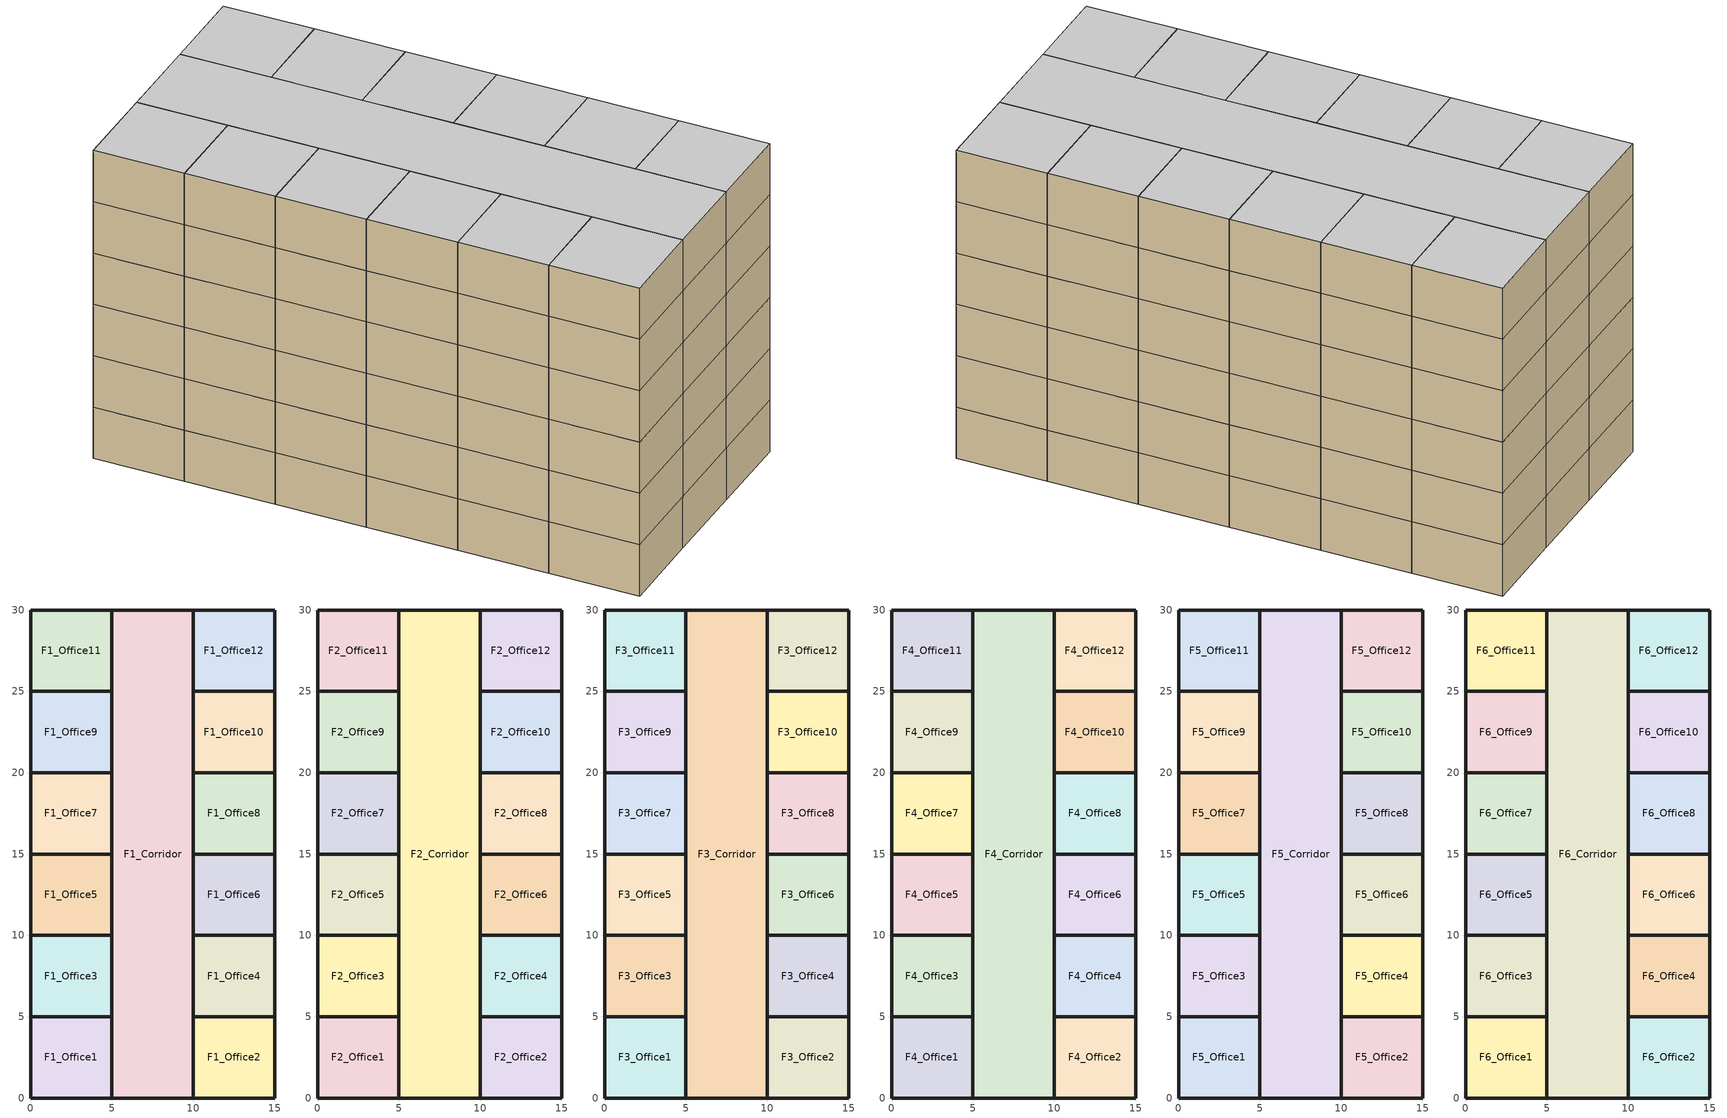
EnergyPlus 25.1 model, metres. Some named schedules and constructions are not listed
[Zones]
F1_Office10
 floor ground (Default_Construction): 10,20 10,25 15,25 15,20 z0
 wall outside (Default_Construction): 10,20 15,20 15,25 10,25 10,20 z0:3
 ceiling adiabatic (Default_Construction): 10,25 10,20 15,20 15,25 z3
F1_Office11
 floor ground (Default_Construction): 0,25 0,30 5,30 5,25 z0
 wall outside (Default_Construction): 0,25 5,25 5,30 0,30 0,25 z0:3
 ceiling adiabatic (Default_Construction): 0,30 0,25 5,25 5,30 z3
F1_Office12
 floor ground (Default_Construction): 10,25 10,30 15,30 15,25 z0
 wall outside (Default_Construction): 10,25 15,25 15,30 10,30 10,25 z0:3
 ceiling adiabatic (Default_Construction): 10,30 10,25 15,25 15,30 z3
F1_Corridor
 floor ground (Default_Construction): 5,0 5,30 10,30 10,0 z0
 wall outside (Default_Construction): 5,0 10,0 10,30 5,30 5,0 z0:3
 ceiling adiabatic (Default_Construction): 5,30 5,0 10,0 10,30 z3
F1_Office1
 floor ground (Floor): 0,0 0,5 5,5 5,0 z0
 wall outside (Default_Construction): 5,5 0,5 0,0 z0:3
 wall outside (Ext_Wall): 0,0 5,0 5,5 z0:3
 ceiling adiabatic (Default_Construction): 0,5 0,0 5,0 5,5 z3
F1_Office2
 floor ground (Default_Construction): 10,0 10,5 15,5 15,0 z0
 wall outside (Default_Construction): 10,0 15,0 15,5 10,5 10,0 z0:3
 ceiling adiabatic (Default_Construction): 10,5 10,0 15,0 15,5 z3
F1_Office3
 floor ground (Default_Construction): 0,5 0,10 5,10 5,5 z0
 wall outside (Default_Construction): 0,5 5,5 5,10 0,10 0,5 z0:3
 ceiling adiabatic (Default_Construction): 0,10 0,5 5,5 5,10 z3
F1_Office4
 floor ground (Default_Construction): 10,5 10,10 15,10 15,5 z0
 wall outside (Default_Construction): 10,5 15,5 15,10 10,10 10,5 z0:3
 ceiling adiabatic (Default_Construction): 10,10 10,5 15,5 15,10 z3
F1_Office5
 floor ground (Default_Construction): 0,10 0,15 5,15 5,10 z0
 wall outside (Default_Construction): 0,10 5,10 5,15 0,15 0,10 z0:3
 ceiling adiabatic (Default_Construction): 0,15 0,10 5,10 5,15 z3
F1_Office6
 floor ground (Default_Construction): 10,10 10,15 15,15 15,10 z0
 wall outside (Default_Construction): 10,10 15,10 15,15 10,15 10,10 z0:3
 ceiling adiabatic (Default_Construction): 10,15 10,10 15,10 15,15 z3
F1_Office7
 floor ground (Default_Construction): 0,15 0,20 5,20 5,15 z0
 wall outside (Default_Construction): 0,15 5,15 5,20 0,20 0,15 z0:3
 ceiling adiabatic (Default_Construction): 0,20 0,15 5,15 5,20 z3
F1_Office8
 floor ground (Default_Construction): 10,15 10,20 15,20 15,15 z0
 wall outside (Default_Construction): 10,15 15,15 15,20 10,20 10,15 z0:3
 ceiling adiabatic (Default_Construction): 10,20 10,15 15,15 15,20 z3
F1_Office9
 floor ground (Default_Construction): 0,20 0,25 5,25 5,20 z0
 wall outside (Default_Construction): 0,20 5,20 5,25 0,25 0,20 z0:3
 ceiling adiabatic (Default_Construction): 0,25 0,20 5,20 5,25 z3
F2_Office1
 floor ground (Default_Construction): 0,0 0,5 5,5 5,0 z3
 wall outside (Default_Construction): 0,0 5,0 5,5 0,5 0,0 z3:6
 ceiling adiabatic (Default_Construction): 0,5 0,0 5,0 5,5 z6
F2_Office2
 floor ground (Default_Construction): 10,0 10,5 15,5 15,0 z3
 wall outside (Default_Construction): 10,0 15,0 15,5 10,5 10,0 z3:6
 ceiling adiabatic (Default_Construction): 10,5 10,0 15,0 15,5 z6
F2_Office3
 floor ground (Default_Construction): 0,5 0,10 5,10 5,5 z3
 wall outside (Default_Construction): 0,5 5,5 5,10 0,10 0,5 z3:6
 ceiling adiabatic (Default_Construction): 0,10 0,5 5,5 5,10 z6
F2_Office4
 floor ground (Default_Construction): 10,5 10,10 15,10 15,5 z3
 wall outside (Default_Construction): 10,5 15,5 15,10 10,10 10,5 z3:6
 ceiling adiabatic (Default_Construction): 10,10 10,5 15,5 15,10 z6
F2_Office5
 floor ground (Default_Construction): 0,10 0,15 5,15 5,10 z3
 wall outside (Default_Construction): 0,10 5,10 5,15 0,15 0,10 z3:6
 ceiling adiabatic (Default_Construction): 0,15 0,10 5,10 5,15 z6
F2_Office6
 floor ground (Default_Construction): 10,10 10,15 15,15 15,10 z3
 wall outside (Default_Construction): 10,10 15,10 15,15 10,15 10,10 z3:6
 ceiling adiabatic (Default_Construction): 10,15 10,10 15,10 15,15 z6
F2_Office7
 floor ground (Default_Construction): 0,15 0,20 5,20 5,15 z3
 wall outside (Default_Construction): 0,15 5,15 5,20 0,20 0,15 z3:6
 ceiling adiabatic (Default_Construction): 0,20 0,15 5,15 5,20 z6
F2_Office8
 floor ground (Default_Construction): 10,15 10,20 15,20 15,15 z3
 wall outside (Default_Construction): 10,15 15,15 15,20 10,20 10,15 z3:6
 ceiling adiabatic (Default_Construction): 10,20 10,15 15,15 15,20 z6
F2_Office9
 floor ground (Default_Construction): 0,20 0,25 5,25 5,20 z3
 wall outside (Default_Construction): 0,20 5,20 5,25 0,25 0,20 z3:6
 ceiling adiabatic (Default_Construction): 0,25 0,20 5,20 5,25 z6
F2_Office10
 floor ground (Default_Construction): 10,20 10,25 15,25 15,20 z3
 wall outside (Default_Construction): 10,20 15,20 15,25 10,25 10,20 z3:6
 ceiling adiabatic (Default_Construction): 10,25 10,20 15,20 15,25 z6
F2_Office11
 floor ground (Default_Construction): 0,25 0,30 5,30 5,25 z3
 wall outside (Default_Construction): 0,25 5,25 5,30 0,30 0,25 z3:6
 ceiling adiabatic (Default_Construction): 0,30 0,25 5,25 5,30 z6
F2_Office12
 floor ground (Default_Construction): 10,25 10,30 15,30 15,25 z3
 wall outside (Default_Construction): 10,25 15,25 15,30 10,30 10,25 z3:6
 ceiling adiabatic (Default_Construction): 10,30 10,25 15,25 15,30 z6
F2_Corridor
 floor ground (Default_Construction): 5,0 5,30 10,30 10,0 z3
 wall outside (Default_Construction): 5,0 10,0 10,30 5,30 5,0 z3:6
 ceiling adiabatic (Default_Construction): 5,30 5,0 10,0 10,30 z6
F3_Office1
 floor ground (Default_Construction): 0,0 0,5 5,5 5,0 z6
 wall outside (Default_Construction): 0,0 5,0 5,5 0,5 0,0 z6:9
 ceiling adiabatic (Default_Construction): 0,5 0,0 5,0 5,5 z9
F3_Office2
 floor ground (Default_Construction): 10,0 10,5 15,5 15,0 z6
 wall outside (Default_Construction): 10,0 15,0 15,5 10,5 10,0 z6:9
 ceiling adiabatic (Default_Construction): 10,5 10,0 15,0 15,5 z9
F3_Office3
 floor ground (Default_Construction): 0,5 0,10 5,10 5,5 z6
 wall outside (Default_Construction): 0,5 5,5 5,10 0,10 0,5 z6:9
 ceiling adiabatic (Default_Construction): 0,10 0,5 5,5 5,10 z9
F3_Office4
 floor ground (Default_Construction): 10,5 10,10 15,10 15,5 z6
 wall outside (Default_Construction): 10,5 15,5 15,10 10,10 10,5 z6:9
 ceiling adiabatic (Default_Construction): 10,10 10,5 15,5 15,10 z9
F3_Office5
 floor ground (Default_Construction): 0,10 0,15 5,15 5,10 z6
 wall outside (Default_Construction): 0,10 5,10 5,15 0,15 0,10 z6:9
 ceiling adiabatic (Default_Construction): 0,15 0,10 5,10 5,15 z9
F3_Office6
 floor ground (Default_Construction): 10,10 10,15 15,15 15,10 z6
 wall outside (Default_Construction): 10,10 15,10 15,15 10,15 10,10 z6:9
 ceiling adiabatic (Default_Construction): 10,15 10,10 15,10 15,15 z9
F3_Office7
 floor ground (Default_Construction): 0,15 0,20 5,20 5,15 z6
 wall outside (Default_Construction): 0,15 5,15 5,20 0,20 0,15 z6:9
 ceiling adiabatic (Default_Construction): 0,20 0,15 5,15 5,20 z9
F3_Office8
 floor ground (Default_Construction): 10,15 10,20 15,20 15,15 z6
 wall outside (Default_Construction): 10,15 15,15 15,20 10,20 10,15 z6:9
 ceiling adiabatic (Default_Construction): 10,20 10,15 15,15 15,20 z9
F3_Office9
 floor ground (Default_Construction): 0,20 0,25 5,25 5,20 z6
 wall outside (Default_Construction): 0,20 5,20 5,25 0,25 0,20 z6:9
 ceiling adiabatic (Default_Construction): 0,25 0,20 5,20 5,25 z9
F3_Office10
 floor ground (Default_Construction): 10,20 10,25 15,25 15,20 z6
 wall outside (Default_Construction): 10,20 15,20 15,25 10,25 10,20 z6:9
 ceiling adiabatic (Default_Construction): 10,25 10,20 15,20 15,25 z9
F3_Office11
 floor ground (Default_Construction): 0,25 0,30 5,30 5,25 z6
 wall outside (Default_Construction): 0,25 5,25 5,30 0,30 0,25 z6:9
 ceiling adiabatic (Default_Construction): 0,30 0,25 5,25 5,30 z9
F3_Office12
 floor ground (Default_Construction): 10,25 10,30 15,30 15,25 z6
 wall outside (Default_Construction): 10,25 15,25 15,30 10,30 10,25 z6:9
 ceiling adiabatic (Default_Construction): 10,30 10,25 15,25 15,30 z9
F3_Corridor
 floor ground (Default_Construction): 5,0 5,30 10,30 10,0 z6
 wall outside (Default_Construction): 5,0 10,0 10,30 5,30 5,0 z6:9
 ceiling adiabatic (Default_Construction): 5,30 5,0 10,0 10,30 z9
F4_Office1
 floor ground (Default_Construction): 0,0 0,5 5,5 5,0 z9
 wall outside (Default_Construction): 0,0 5,0 5,5 0,5 0,0 z9:12
 ceiling adiabatic (Default_Construction): 0,5 0,0 5,0 5,5 z12
F4_Office2
 floor ground (Default_Construction): 10,0 10,5 15,5 15,0 z9
 wall outside (Default_Construction): 10,0 15,0 15,5 10,5 10,0 z9:12
 ceiling adiabatic (Default_Construction): 10,5 10,0 15,0 15,5 z12
F4_Office3
 floor ground (Default_Construction): 0,5 0,10 5,10 5,5 z9
 wall outside (Default_Construction): 0,5 5,5 5,10 0,10 0,5 z9:12
 ceiling adiabatic (Default_Construction): 0,10 0,5 5,5 5,10 z12
F4_Office4
 floor ground (Default_Construction): 10,5 10,10 15,10 15,5 z9
 wall outside (Default_Construction): 10,5 15,5 15,10 10,10 10,5 z9:12
 ceiling adiabatic (Default_Construction): 10,10 10,5 15,5 15,10 z12
F4_Office5
 floor ground (Default_Construction): 0,10 0,15 5,15 5,10 z9
 wall outside (Default_Construction): 0,10 5,10 5,15 0,15 0,10 z9:12
 ceiling adiabatic (Default_Construction): 0,15 0,10 5,10 5,15 z12
F4_Office6
 floor ground (Default_Construction): 10,10 10,15 15,15 15,10 z9
 wall outside (Default_Construction): 10,10 15,10 15,15 10,15 10,10 z9:12
 ceiling adiabatic (Default_Construction): 10,15 10,10 15,10 15,15 z12
F4_Office7
 floor ground (Default_Construction): 0,15 0,20 5,20 5,15 z9
 wall outside (Default_Construction): 0,15 5,15 5,20 0,20 0,15 z9:12
 ceiling adiabatic (Default_Construction): 0,20 0,15 5,15 5,20 z12
F4_Office8
 floor ground (Default_Construction): 10,15 10,20 15,20 15,15 z9
 wall outside (Default_Construction): 10,15 15,15 15,20 10,20 10,15 z9:12
 ceiling adiabatic (Default_Construction): 10,20 10,15 15,15 15,20 z12
F4_Office9
 floor ground (Default_Construction): 0,20 0,25 5,25 5,20 z9
 wall outside (Default_Construction): 0,20 5,20 5,25 0,25 0,20 z9:12
 ceiling adiabatic (Default_Construction): 0,25 0,20 5,20 5,25 z12
F4_Office10
 floor ground (Default_Construction): 10,20 10,25 15,25 15,20 z9
 wall outside (Default_Construction): 10,20 15,20 15,25 10,25 10,20 z9:12
 ceiling adiabatic (Default_Construction): 10,25 10,20 15,20 15,25 z12
F4_Office11
 floor ground (Default_Construction): 0,25 0,30 5,30 5,25 z9
 wall outside (Default_Construction): 0,25 5,25 5,30 0,30 0,25 z9:12
 ceiling adiabatic (Default_Construction): 0,30 0,25 5,25 5,30 z12
F4_Office12
 floor ground (Default_Construction): 10,25 10,30 15,30 15,25 z9
 wall outside (Default_Construction): 10,25 15,25 15,30 10,30 10,25 z9:12
 ceiling adiabatic (Default_Construction): 10,30 10,25 15,25 15,30 z12
F4_Corridor
 floor ground (Default_Construction): 5,0 5,30 10,30 10,0 z9
 wall outside (Default_Construction): 5,0 10,0 10,30 5,30 5,0 z9:12
 ceiling adiabatic (Default_Construction): 5,30 5,0 10,0 10,30 z12
F5_Office1
 floor ground (Default_Construction): 0,0 0,5 5,5 5,0 z12
 wall outside (Default_Construction): 0,0 5,0 5,5 0,5 0,0 z12:15
 ceiling adiabatic (Default_Construction): 0,5 0,0 5,0 5,5 z15
F5_Office2
 floor ground (Default_Construction): 10,0 10,5 15,5 15,0 z12
 wall outside (Default_Construction): 10,0 15,0 15,5 10,5 10,0 z12:15
 ceiling adiabatic (Default_Construction): 10,5 10,0 15,0 15,5 z15
F5_Office3
 floor ground (Default_Construction): 0,5 0,10 5,10 5,5 z12
 wall outside (Default_Construction): 0,5 5,5 5,10 0,10 0,5 z12:15
 ceiling adiabatic (Default_Construction): 0,10 0,5 5,5 5,10 z15
F5_Office4
 floor ground (Default_Construction): 10,5 10,10 15,10 15,5 z12
 wall outside (Default_Construction): 10,5 15,5 15,10 10,10 10,5 z12:15
 ceiling adiabatic (Default_Construction): 10,10 10,5 15,5 15,10 z15
F5_Office5
 floor ground (Default_Construction): 0,10 0,15 5,15 5,10 z12
 wall outside (Default_Construction): 0,10 5,10 5,15 0,15 0,10 z12:15
 ceiling adiabatic (Default_Construction): 0,15 0,10 5,10 5,15 z15
F5_Office6
 floor ground (Default_Construction): 10,10 10,15 15,15 15,10 z12
 wall outside (Default_Construction): 10,10 15,10 15,15 10,15 10,10 z12:15
 ceiling adiabatic (Default_Construction): 10,15 10,10 15,10 15,15 z15
F5_Office7
 floor ground (Default_Construction): 0,15 0,20 5,20 5,15 z12
 wall outside (Default_Construction): 0,15 5,15 5,20 0,20 0,15 z12:15
 ceiling adiabatic (Default_Construction): 0,20 0,15 5,15 5,20 z15
F5_Office8
 floor ground (Default_Construction): 10,15 10,20 15,20 15,15 z12
 wall outside (Default_Construction): 10,15 15,15 15,20 10,20 10,15 z12:15
 ceiling adiabatic (Default_Construction): 10,20 10,15 15,15 15,20 z15
F5_Office9
 floor ground (Default_Construction): 0,20 0,25 5,25 5,20 z12
 wall outside (Default_Construction): 0,20 5,20 5,25 0,25 0,20 z12:15
 ceiling adiabatic (Default_Construction): 0,25 0,20 5,20 5,25 z15
F5_Office10
 floor ground (Default_Construction): 10,20 10,25 15,25 15,20 z12
 wall outside (Default_Construction): 10,20 15,20 15,25 10,25 10,20 z12:15
 ceiling adiabatic (Default_Construction): 10,25 10,20 15,20 15,25 z15
F5_Office11
 floor ground (Default_Construction): 0,25 0,30 5,30 5,25 z12
 wall outside (Default_Construction): 0,25 5,25 5,30 0,30 0,25 z12:15
 ceiling adiabatic (Default_Construction): 0,30 0,25 5,25 5,30 z15
F5_Office12
 floor ground (Default_Construction): 10,25 10,30 15,30 15,25 z12
 wall outside (Default_Construction): 10,25 15,25 15,30 10,30 10,25 z12:15
 ceiling adiabatic (Default_Construction): 10,30 10,25 15,25 15,30 z15
F5_Corridor
 floor ground (Default_Construction): 5,0 5,30 10,30 10,0 z12
 wall outside (Default_Construction): 5,0 10,0 10,30 5,30 5,0 z12:15
 ceiling adiabatic (Default_Construction): 5,30 5,0 10,0 10,30 z15
F6_Office1
 floor ground (Default_Construction): 0,0 0,5 5,5 5,0 z15
 wall outside (Default_Construction): 0,0 5,0 5,5 0,5 0,0 z15:18
 ceiling adiabatic (Default_Construction): 0,5 0,0 5,0 5,5 z18
F6_Office2
 floor ground (Default_Construction): 10,0 10,5 15,5 15,0 z15
 wall outside (Default_Construction): 10,0 15,0 15,5 10,5 10,0 z15:18
 ceiling adiabatic (Default_Construction): 10,5 10,0 15,0 15,5 z18
F6_Office3
 floor ground (Default_Construction): 0,5 0,10 5,10 5,5 z15
 wall outside (Default_Construction): 0,5 5,5 5,10 0,10 0,5 z15:18
 ceiling adiabatic (Default_Construction): 0,10 0,5 5,5 5,10 z18
F6_Office4
 floor ground (Default_Construction): 10,5 10,10 15,10 15,5 z15
 wall outside (Default_Construction): 10,5 15,5 15,10 10,10 10,5 z15:18
 ceiling adiabatic (Default_Construction): 10,10 10,5 15,5 15,10 z18
F6_Office5
 floor ground (Default_Construction): 0,10 0,15 5,15 5,10 z15
 wall outside (Default_Construction): 0,10 5,10 5,15 0,15 0,10 z15:18
 ceiling adiabatic (Default_Construction): 0,15 0,10 5,10 5,15 z18
F6_Office6
 floor ground (Default_Construction): 10,10 10,15 15,15 15,10 z15
 wall outside (Default_Construction): 10,10 15,10 15,15 10,15 10,10 z15:18
 ceiling adiabatic (Default_Construction): 10,15 10,10 15,10 15,15 z18
F6_Office7
 floor ground (Default_Construction): 0,15 0,20 5,20 5,15 z15
 wall outside (Default_Construction): 0,15 5,15 5,20 0,20 0,15 z15:18
 ceiling adiabatic (Default_Construction): 0,20 0,15 5,15 5,20 z18
F6_Office8
 floor ground (Default_Construction): 10,15 10,20 15,20 15,15 z15
 wall outside (Default_Construction): 10,15 15,15 15,20 10,20 10,15 z15:18
 ceiling adiabatic (Default_Construction): 10,20 10,15 15,15 15,20 z18
F6_Office9
 floor ground (Default_Construction): 0,20 0,25 5,25 5,20 z15
 wall outside (Default_Construction): 0,20 5,20 5,25 0,25 0,20 z15:18
 ceiling adiabatic (Default_Construction): 0,25 0,20 5,20 5,25 z18
F6_Office10
 floor ground (Default_Construction): 10,20 10,25 15,25 15,20 z15
 wall outside (Default_Construction): 10,20 15,20 15,25 10,25 10,20 z15:18
 ceiling adiabatic (Default_Construction): 10,25 10,20 15,20 15,25 z18
F6_Office11
 floor ground (Default_Construction): 0,25 0,30 5,30 5,25 z15
 wall outside (Default_Construction): 0,25 5,25 5,30 0,30 0,25 z15:18
 ceiling adiabatic (Default_Construction): 0,30 0,25 5,25 5,30 z18
F6_Office12
 floor ground (Default_Construction): 10,25 10,30 15,30 15,25 z15
 wall outside (Default_Construction): 10,25 15,25 15,30 10,30 10,25 z15:18
 ceiling adiabatic (Default_Construction): 10,30 10,25 15,25 15,30 z18
F6_Corridor
 floor ground (Default_Construction): 5,0 5,30 10,30 10,0 z15
 wall outside (Default_Construction): 5,0 10,0 10,30 5,30 5,0 z15:18
 ceiling adiabatic (Default_Construction): 5,30 5,0 10,0 10,30 z18
[BUILDING]
SmallOffice: North Axis=0; Terrain=Suburbs; Loads Convergence Tolerance Value=0.04; Temperature Convergence Tolerance Value=0.4; Solar Distribution=FullExterior; Maximum Number of Warmup Days=25; Minimum Number of Warmup Days=1
[SITE:LOCATION]
Shenzhen: Latitude=22.54; Longitude=114.05; Time Zone=8; Elevation=10; Keep Site Location Information=No
[MATERIAL] Thermal Absorptance=0.9; Solar Absorptance=0.7; Visible Absorptance=0.7
Name | Roughness | Thickness | Conductivity | Density | Specific Heat
Concrete_150mm | MediumRough | 0.15 | 1.73 | 2243 | 837
Insulation_50mm | MediumRough | 0.05 | 0.04 | 100 | 1000
Gypsum_13mm | Smooth | 0.013 | 0.16 | 800 | 1090
[CONSTRUCTION]
Ext_Wall: Gypsum_13mm, Insulation_50mm, Concrete_150mm, Gypsum_13mm
Floor: Concrete_150mm
[ZONE] Type=1; Multiplier=1; Ceiling Height=3; Volume=autocalculate; Floor Area=autocalculate; Zone Inside Convection Algorithm=TARP; Zone Outside Convection Algorithm=DOE-2; Part of Total Floor Area=Yes
F1_Office10; F1_Office11; F1_Office12; F1_Corridor; F2_Office1; F2_Office2; F2_Office3; F2_Office4; F2_Office5; F2_Office6; F2_Office7; F2_Office8; F2_Office9; F2_Office10; F2_Office11; F2_Office12; F2_Corridor; F3_Office1; F3_Office2; F3_Office3; F3_Office4; F3_Office5; F3_Office6; F3_Office7; F3_Office8; F3_Office9; F3_Office10; F3_Office11; F3_Office12; F3_Corridor; F4_Office1; F4_Office2; F4_Office3; F4_Office4; F4_Office5; F4_Office6; F4_Office7; F4_Office8; F4_Office9; F4_Office10; F4_Office11; F4_Office12; F4_Corridor; F5_Office1; F5_Office2; F5_Office3; F5_Office4; F5_Office5; F5_Office6; F5_Office7; F5_Office8; F5_Office9; F5_Office10; F5_Office11; F5_Office12; F5_Corridor; F6_Office1; F6_Office2; F6_Office3; F6_Office4; F6_Office5; F6_Office6; F6_Office7; F6_Office8; F6_Office9; F6_Office10; F6_Office11; F6_Office12; F6_Corridor; F1_Office1; F1_Office2; F1_Office3; F1_Office4; F1_Office5; F1_Office6; F1_Office7; F1_Office8; F1_Office9
[PEOPLE]
F1_Office1_People: Zone or ZoneList or Space or SpaceList=F1_Office1; Number of People Schedule=Occupancy_Schedule; Number of People Calculation Method=People; Number of People=2; People per Floor Area=0; Floor Area per Person=0; Fraction Radiant=0.3; Sensible Heat Fraction=Autocalculate; Activity Level Schedule=Activity_Schedule; Carbon Dioxide Generation Rate=3.82e-08; Enable ASHRAE 55 Comfort Warnings=No; Mean Radiant Temperature Calculation Type=EnclosureAveraged; Clothing Insulation Calculation Method=ClothingInsulationSchedule; Cold Stress Temperature Threshold=15.56; Heat Stress Temperature Threshold=30
[LIGHTS]
F1_Office1_Lights: Zone or ZoneList or Space or SpaceList=F1_Office1; Schedule=Lighting_Schedule; Design Level Calculation Method=Watts/Area; Lighting Level=0; Watts per Floor Area=11; Watts per Person=0; Return Air Fraction=0; Fraction Radiant=0; Fraction Visible=0; Fraction Replaceable=1; EndUse Subcategory=General; Return Air Fraction Calculated from Plenum Temperature=No; Return Air Fraction Function of Plenum Temperature Coefficient 1=0; Return Air Fraction Function of Plenum Temperature Coefficient 2=0
